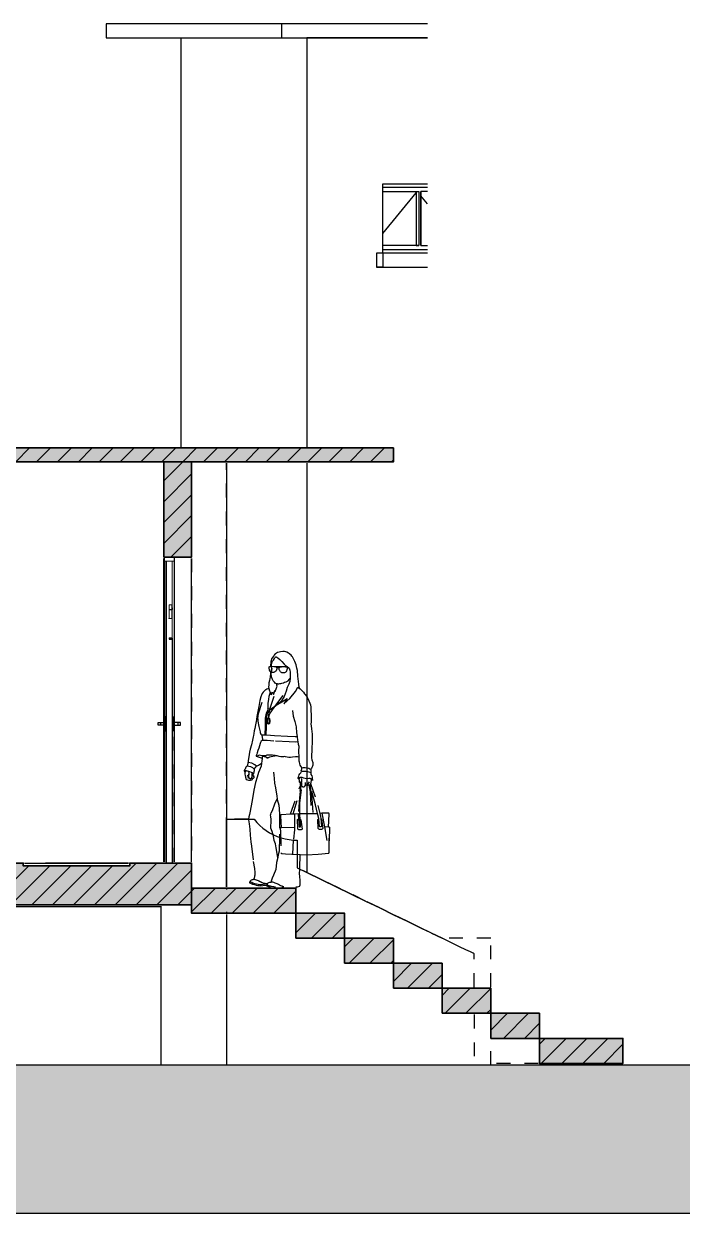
# Model space of a CAD drawing. Header units: metres. Extents: x -22.1 to 20.5, y -0.2 to 10.9.
# Drawn here: x -1.66 to 3.07, y -0.07 to 8.48 of the extents above; entities that cross this region are included whole.
import ezdxf

# ---------------------------------------------------------------- set-up
doc = ezdxf.new("R2010")
doc.units = ezdxf.units.M
doc.linetypes.add('DASH', pattern=[0.2, 0.1, -0.1])
for name, color, linetype in [('04_MENUISERIE-F', 7, 'CONTINUOUS'), ('04_MENUISERIE-R', 7, 'CONTINUOUS'), ('04_MENUISERIE-S', 7, 'CONTINUOUS'), ('23_TN-S', 7, 'CONTINUOUS'), ('23_TN-S-SF', 7, 'CONTINUOUS'), ('LAYER0-F', 7, 'CONTINUOUS'), ('LAYER0-R', 7, 'CONTINUOUS'), ('Z_04_EXT_-F', 7, 'CONTINUOUS'), ('Z_04_EXT_-R', 7, 'CONTINUOUS'), ('Z_04_EXT_-S', 7, 'CONTINUOUS'), ('Z_04_EXT_-S-SF', 7, 'CONTINUOUS'), ('Z_04_EXT_-S-SH', 7, 'CONTINUOUS')]:
    doc.layers.add(name, color=color, linetype=linetype)
pattern_1 = [(45, (0, 0), (-0.0749998, 0.0749998), [])]

msp = doc.modelspace()

# ---------------------------------------------------------------- hatches: boundary and pattern name
at = {"layer": '23_TN-S-SF', "true_color": 0xf5f5f5}
msp.add_hatch(color=7, dxfattribs=at).paths.add_polyline_path([(-2.3164, -0.0723), (19.5221, -0.0723), (19.5221, 0.9927), (-2.3164, 0.9927)], flags=16)
at = {"layer": 'Z_04_EXT_-S-SF', "true_color": 0xf4f4f4}
for points in [[(-2.3164, 5.33), (0.9936, 5.33), (0.9936, 5.43), (-2.3164, 5.43)], [(-0.6564, 4.645), (-0.4564, 4.645), (-0.4564, 5.33), (-0.6564, 5.33)], [(-2.3164, 2.145), (-0.4564, 2.145), (-0.4564, 2.445), (-0.9012, 2.445), (-0.9012, 2.425), (-1.6666, 2.425), (-1.6666, 2.445), (-1.9114, 2.445), (-1.9114, 2.61), (-2.2214, 2.61), (-2.2214, 2.76), (-2.3164, 2.76), (-2.2214, 2.76), (-2.2214, 2.61), (-1.9114, 2.61), (-1.9114, 2.445), (-2.3164, 2.445)], [(-0.4564, 2.265), (-0.4564, 2.085), (0.2936, 2.085), (0.2936, 2.265)], [(0.2936, 1.905), (0.6436, 1.905), (0.6436, 2.085), (0.2936, 2.085)], [(0.6436, 1.725), (0.9936, 1.725), (0.9936, 1.905), (0.6436, 1.905)], [(0.9936, 1.545), (1.3436, 1.545), (1.3436, 1.725), (0.9936, 1.725)], [(1.3436, 1.365), (1.6936, 1.365), (1.6936, 1.545), (1.3436, 1.545)], [(1.6936, 1.185), (2.0436, 1.185), (2.0436, 1.365), (1.6936, 1.365)], [(2.0436, 1.185), (2.0436, 1.005), (2.6436, 1.005), (2.6436, 1.185)]]:
    msp.add_hatch(color=7, dxfattribs=at).paths.add_polyline_path(points, flags=16)
at = {"layer": 'Z_04_EXT_-S-SH', "lineweight": 18, "true_color": 0x6e6e6e}
h = msp.add_hatch(dxfattribs=at)
h.set_pattern_fill('Skalp default', color=8, style=0, pattern_type=2)
h.set_pattern_definition(pattern_1)
h.paths.add_polyline_path([(-2.3164, 5.33), (0.9936, 5.33), (0.9936, 5.43), (-2.3164, 5.43)], flags=16)
h = msp.add_hatch(dxfattribs=at)
h.set_pattern_fill('Skalp default', color=8, style=0, pattern_type=2)
h.set_pattern_definition(pattern_1)
h.paths.add_polyline_path([(-0.6564, 4.645), (-0.4564, 4.645), (-0.4564, 5.33), (-0.6564, 5.33)], flags=16)
h = msp.add_hatch(dxfattribs=at)
h.set_pattern_fill('Skalp default', color=8, style=0, pattern_type=2)
h.set_pattern_definition(pattern_1)
h.paths.add_polyline_path([(-2.3164, 2.145), (-0.4564, 2.145), (-0.4564, 2.445), (-0.9012, 2.445), (-0.9012, 2.425), (-1.6666, 2.425), (-1.6666, 2.445), (-1.9114, 2.445), (-1.9114, 2.61), (-2.2214, 2.61), (-2.2214, 2.76), (-2.3164, 2.76), (-2.2214, 2.76), (-2.2214, 2.61), (-1.9114, 2.61), (-1.9114, 2.445), (-2.3164, 2.445)], flags=16)
h = msp.add_hatch(dxfattribs=at)
h.set_pattern_fill('Skalp default', color=8, style=0, pattern_type=2)
h.set_pattern_definition(pattern_1)
h.paths.add_polyline_path([(-0.4564, 2.265), (-0.4564, 2.085), (0.2936, 2.085), (0.2936, 2.265)], flags=16)
h = msp.add_hatch(dxfattribs=at)
h.set_pattern_fill('Skalp default', color=8, style=0, pattern_type=2)
h.set_pattern_definition(pattern_1)
h.paths.add_polyline_path([(0.2936, 1.905), (0.6436, 1.905), (0.6436, 2.085), (0.2936, 2.085)], flags=16)
h = msp.add_hatch(dxfattribs=at)
h.set_pattern_fill('Skalp default', color=8, style=0, pattern_type=2)
h.set_pattern_definition(pattern_1)
h.paths.add_polyline_path([(0.6436, 1.725), (0.9936, 1.725), (0.9936, 1.905), (0.6436, 1.905)], flags=16)
h = msp.add_hatch(dxfattribs=at)
h.set_pattern_fill('Skalp default', color=8, style=0, pattern_type=2)
h.set_pattern_definition(pattern_1)
h.paths.add_polyline_path([(0.9936, 1.545), (1.3436, 1.545), (1.3436, 1.725), (0.9936, 1.725)], flags=16)
h = msp.add_hatch(dxfattribs=at)
h.set_pattern_fill('Skalp default', color=8, style=0, pattern_type=2)
h.set_pattern_definition(pattern_1)
h.paths.add_polyline_path([(1.3436, 1.365), (1.6936, 1.365), (1.6936, 1.545), (1.3436, 1.545)], flags=16)
h = msp.add_hatch(dxfattribs=at)
h.set_pattern_fill('Skalp default', color=8, style=0, pattern_type=2)
h.set_pattern_definition(pattern_1)
h.paths.add_polyline_path([(1.6936, 1.185), (2.0436, 1.185), (2.0436, 1.365), (1.6936, 1.365)], flags=16)
h = msp.add_hatch(dxfattribs=at)
h.set_pattern_fill('Skalp default', color=8, style=0, pattern_type=2)
h.set_pattern_definition(pattern_1)
h.paths.add_polyline_path([(2.0436, 1.185), (2.0436, 1.005), (2.6436, 1.005), (2.6436, 1.185)], flags=16)

# ---------------------------------------------------------------- linework, layer by layer
at = {"layer": '04_MENUISERIE-F', "color": 7}
for points in [[(1.2391, 7.3022), (0.9186, 7.3022)], [(0.9186, 7.2742), (1.1756, 7.2742)], [(1.1578, 7.2742), (1.1578, 6.8854)], [(1.1756, 7.2742), (1.1756, 6.8854)], [(1.2391, 7.2742), (1.1921, 7.2742)], [(1.1921, 7.2742), (1.1921, 6.8854)], [(1.1921, 6.8854), (1.1921, 7.2742)], [(0.9186, 6.9715), (1.1578, 7.2643)], [(1.2391, 7.1851), (1.1921, 7.2425)], [(1.1756, 6.8854), (0.9186, 6.8854)], [(0.9186, 6.8577), (1.2391, 6.8577)], [(1.1578, 6.8854), (1.1756, 6.8854)], [(1.1921, 6.8854), (1.2391, 6.8854)], [(-0.6514, 4.6149), (-0.6514, 2.4536)], [(-0.5813, 4.6149), (-0.5813, 2.4536)], [(-0.5963, 4.2034), (-0.5963, 4.3014)], [(-0.6164, 4.2021), (-0.6164, 4.2031)], [(-0.6164, 4.0561), (-0.5963, 4.0561)], [(-0.5963, 4.0558), (-0.5963, 4.0619)], [(-0.5963, 4.0619), (-0.5963, 4.0561)], [(-1.5064, 2.447), (-0.91, 2.447)], [(-1.3946, 2.4449), (-1.5064, 2.4449)]]:
    msp.add_lwpolyline(points, dxfattribs=at)
at = {"layer": '04_MENUISERIE-R', "color": 7, "linetype": 'DASH'}
for points in [[(-0.6512, 4.6151), (-0.6512, 3.4571)], [(-0.5813, 4.6151), (-0.5813, 3.4571)], [(-0.6161, 4.3017), (-0.6161, 4.3017)], [(-0.5963, 4.2034), (-0.5963, 4.3017)], [(-0.5963, 4.2809), (-0.5963, 4.2674)], [(-0.6161, 4.2674), (-0.5963, 4.2674)], [(-0.6161, 4.0622), (-0.6161, 4.0655)], [(-0.6161, 4.0556), (-0.6161, 4.0558)], [(-0.5963, 4.0622), (-0.5963, 4.0558)], [(-0.5963, 4.0558), (-0.5963, 4.0581)], [(-0.6961, 3.4371), (-0.6961, 3.4571)], [(-0.6961, 3.4571), (-0.6463, 3.4571)], [(-0.6463, 3.4371), (-0.6961, 3.4371)], [(-0.6763, 3.4371), (-0.6763, 3.4571)], [(-0.6512, 2.4538), (-0.6512, 3.4371)], [(-0.6512, 3.4371), (-0.6463, 3.4371)], [(-0.6362, 3.497), (-0.6463, 3.497)], [(-0.6463, 3.497), (-0.6463, 3.3969)], [(-0.6463, 3.3969), (-0.6463, 3.4371)], [(-0.5963, 3.497), (-0.5861, 3.497)], [(-0.5861, 3.497), (-0.5861, 3.3969)], [(-0.5364, 3.4571), (-0.5861, 3.4571)], [(-0.5861, 3.3969), (-0.5861, 3.4371)], [(-0.5861, 3.4371), (-0.5364, 3.4371)], [(-0.5813, 3.4371), (-0.5861, 3.4371)], [(-0.5813, 2.4538), (-0.5813, 3.4371)], [(-0.5562, 3.4571), (-0.5562, 3.4371)], [(-0.5364, 3.4371), (-0.5364, 3.4571)], [(-0.6463, 3.3969), (-0.6362, 3.3969)], [(-0.5861, 3.3969), (-0.5963, 3.3969)], [(-0.9097, 2.4449), (-1.3944, 2.4449)], [(-1.257, 2.4449), (-1.1731, 2.4449)]]:
    msp.add_lwpolyline(points, dxfattribs=at)
at = {"layer": '04_MENUISERIE-S', "lineweight": 0}
for points in [[(-0.6514, 4.645), (-0.6514, 4.615), (-0.5814, 4.615), (-0.5814, 4.645)], [(-0.6364, 4.615), (-0.6364, 2.447), (-0.5964, 2.447), (-0.5964, 4.0558), (-0.6164, 4.0558), (-0.6164, 4.0622), (-0.5964, 4.0622), (-0.5964, 4.2034), (-0.6164, 4.2034), (-0.6164, 4.3016), (-0.5964, 4.3016), (-0.5964, 4.615)], [(-0.6364, 2.445), (-0.5964, 2.445), (-0.5964, 2.447), (-0.6364, 2.447)]]:
    msp.add_lwpolyline(points, close=True, dxfattribs=at)
at = {"layer": '23_TN-S'}
msp.add_lwpolyline([(-2.3164, -0.0723), (19.5221, -0.0723), (19.5221, 0.9927), (-2.3164, 0.9927)], close=True, dxfattribs=at)
at = {"layer": 'LAYER0-F', "color": 7}
for points in [[(-0.6514, 4.6149), (-0.6514, 4.6448)], [(-0.5813, 4.6448), (-0.5813, 4.6149)], [(-0.6364, 2.447), (-0.6364, 4.6149)], [(-0.5963, 4.0622), (-0.6164, 4.0622)], [(-0.6164, 4.0622), (-0.6164, 4.0619)], [(-0.5963, 4.0558), (-0.5963, 2.447)], [(-0.6763, 2.13), (-2.3164, 2.13)]]:
    msp.add_lwpolyline(points, dxfattribs=at)
at = {"layer": 'LAYER0-R', "color": 7, "linetype": 'DASH'}
for points in [[(-0.6512, 4.6151), (-0.6512, 4.6451)], [(-0.5813, 4.6451), (-0.5813, 4.6151)], [(-0.6362, 2.447), (-0.6362, 4.6151)], [(-0.5963, 4.0622), (-0.6161, 4.0622)], [(-0.5963, 4.0622), (-0.5963, 4.0622)], [(-0.5963, 4.0558), (-0.5963, 2.447)], [(0.3242, 3.6974), (0.3201, 3.703), (0.3163, 3.7094), (0.314, 3.7317), (0.3067, 3.7901), (0.3039, 3.8295), (0.3003, 3.8478), (0.2942, 3.8701), (0.2856, 3.8953), (0.2762, 3.9148), (0.2688, 3.9283), (0.2645, 3.9339), (0.2597, 3.939), (0.2508, 3.9471), (0.2467, 3.9501), (0.2399, 3.9545), (0.2284, 3.9611), (0.2198, 3.9641), (0.2112, 3.9664), (0.2033, 3.9674), (0.1985, 3.9672), (0.183, 3.9644), (0.1738, 3.9621), (0.1619, 3.9583), (0.1535, 3.9547), (0.1464, 3.9496), (0.1428, 3.9466), (0.1367, 3.9395), (0.1345, 3.9357), (0.1261, 3.9245), (0.119, 3.9136), (0.1149, 3.9019), (0.1134, 3.8958), (0.1121, 3.8839), (0.1118, 3.8671), (0.1116, 3.8597)], [(0.2523, 3.7751), (0.2449, 3.7665), (0.2328, 3.7543), (0.2297, 3.7518), (0.2211, 3.7467), (0.2119, 3.7426), (0.203, 3.7398), (0.1908, 3.7365), (0.1817, 3.7342), (0.1751, 3.7332), (0.1675, 3.7327), (0.1642, 3.7327), (0.1611, 3.733), (0.1568, 3.7337), (0.1535, 3.7348), (0.1494, 3.737), (0.1454, 3.7398), (0.1385, 3.7462), (0.1332, 3.7525), (0.1306, 3.7563), (0.1258, 3.7642), (0.1248, 3.766), (0.1228, 3.7713), (0.121, 3.7767), (0.1182, 3.7886), (0.1164, 3.7957), (0.1157, 3.8026), (0.1151, 3.8079), (0.1151, 3.8178), (0.1195, 3.844), (0.1179, 3.86), (0.1187, 3.8712), (0.12, 3.8793), (0.121, 3.8846), (0.123, 3.8907), (0.1263, 3.8971), (0.1314, 3.9049), (0.14, 3.9159), (0.1426, 3.9202), (0.1461, 3.9247), (0.1492, 3.9273), (0.1525, 3.9273), (0.156, 3.9263), (0.1644, 3.9204), (0.1781, 3.9098), (0.1924, 3.8935), (0.2079, 3.8752), (0.2195, 3.8653), (0.23, 3.8579), (0.2399, 3.8503), (0.2414, 3.8491), (0.2442, 3.8463), (0.2482, 3.8397), (0.2505, 3.832), (0.2515, 3.8183), (0.2523, 3.8), (0.2523, 3.7751), (0.249, 3.75), (0.2419, 3.7327), (0.2312, 3.7076), (0.2226, 3.6807), (0.2089, 3.6436), (0.1891, 3.6123), (0.1634, 3.5869), (0.1439, 3.5714), (0.1421, 3.5704), (0.1182, 3.5549), (0.1032, 3.5435), (0.0979, 3.5394), (0.0918, 3.53), (0.0877, 3.5211), (0.0842, 3.5089), (0.0824, 3.4975), (0.0816, 3.4848), (0.0811, 3.4739), (0.0801, 3.4394), (0.0798, 3.4277), (0.0776, 3.3677)], [(0.1337, 3.8595), (0.1411, 3.8585), (0.1454, 3.8577), (0.1484, 3.8569), (0.152, 3.8551), (0.1543, 3.8536), (0.1555, 3.8524), (0.1566, 3.8511), (0.1571, 3.8485), (0.1571, 3.8468), (0.1563, 3.8424), (0.1558, 3.8397), (0.1545, 3.8366), (0.153, 3.8325), (0.151, 3.8295), (0.1482, 3.8259), (0.1446, 3.8226), (0.1416, 3.8204), (0.138, 3.8178), (0.135, 3.8165), (0.1322, 3.8158), (0.1243, 3.8158), (0.1215, 3.816), (0.1169, 3.817), (0.1151, 3.8178), (0.1129, 3.8191), (0.1108, 3.8209), (0.1098, 3.8216), (0.1065, 3.8254), (0.1047, 3.829), (0.103, 3.8331), (0.1024, 3.8361), (0.1017, 3.8412), (0.1014, 3.844), (0.1017, 3.8536), (0.1022, 3.8564), (0.103, 3.8574), (0.1047, 3.8585), (0.1068, 3.8592), (0.1096, 3.8595), (0.1116, 3.8597), (0.1139, 3.86), (0.1202, 3.86), (0.1337, 3.8595), (0.1967, 3.8579), (0.2109, 3.8577), (0.2175, 3.8574), (0.2218, 3.8567), (0.2249, 3.8562), (0.2267, 3.8554), (0.2284, 3.8539), (0.2294, 3.8518), (0.2297, 3.8501), (0.2297, 3.8478), (0.2294, 3.8399), (0.2289, 3.8371), (0.2279, 3.8318), (0.2269, 3.8287), (0.2251, 3.8247), (0.2228, 3.8211), (0.219, 3.8173), (0.2157, 3.8148), (0.2124, 3.8132), (0.2096, 3.8122), (0.2038, 3.8122), (0.1992, 3.8125), (0.1957, 3.8127), (0.1929, 3.8135), (0.1898, 3.815), (0.186, 3.8178), (0.1832, 3.8204), (0.1794, 3.8242), (0.1769, 3.828), (0.1751, 3.8313), (0.1736, 3.8358), (0.1726, 3.8389), (0.172, 3.8417), (0.1715, 3.8463), (0.1718, 3.8478), (0.172, 3.8491), (0.1726, 3.8506), (0.1736, 3.8521), (0.1751, 3.8534), (0.1776, 3.8546), (0.1814, 3.8562), (0.1845, 3.8569), (0.1891, 3.8574), (0.1967, 3.8579)], [(0.1718, 3.8478), (0.169, 3.8488), (0.1662, 3.8493), (0.1634, 3.8493), (0.1601, 3.8491), (0.1571, 3.8485)], [(0.2414, 3.8491), (0.2297, 3.8478)], [(0.1108, 3.8209), (0.1106, 3.8099), (0.1085, 3.783), (0.1058, 3.7726), (0.1027, 3.7579), (0.0999, 3.7411), (0.0979, 3.7236), (0.0974, 3.7129), (0.0976, 3.6994), (0.1024, 3.6834), (0.1093, 3.674), (0.1151, 3.6659), (0.1159, 3.656)], [(0.1098, 3.8216), (0.1108, 3.8209)], [(0.1195, 3.844), (0.1151, 3.8178)], [(0.0976, 3.6994), (0.0913, 3.6979), (0.0844, 3.6956), (0.077, 3.6918), (0.0715, 3.6875), (0.0603, 3.6776), (0.057, 3.6738), (0.0516, 3.6652), (0.0494, 3.6606), (0.0417, 3.6398), (0.0341, 3.6151), (0.026, 3.5719), (0.012, 3.5001), (0.0095, 3.4785), (0.0069, 3.4627), (0.0019, 3.4394), (-0.0025, 3.4134), (-0.006, 3.3967), (-0.0083, 3.3779), (-0.0119, 3.3629), (-0.0136, 3.3522), (-0.0167, 3.3416), (-0.0197, 3.3291), (-0.0212, 3.3177), (-0.0238, 3.308), (-0.0268, 3.2948), (-0.035, 3.2649), (-0.0393, 3.2422), (-0.0431, 3.2257), (-0.0456, 3.21), (-0.0472, 3.1965), (-0.0502, 3.1798), (-0.0502, 3.1691), (-0.0515, 3.1653), (-0.0527, 3.1597), (-0.0538, 3.1531), (-0.0555, 3.149), (-0.0566, 3.145), (-0.0657, 3.1348), (-0.0723, 3.1196), (-0.0754, 3.1155), (-0.0781, 3.1092), (-0.0769, 3.1053), (-0.0726, 3.098)], [(0.0961, 3.4879), (0.104, 3.5128), (0.1093, 3.5234), (0.1151, 3.5331), (0.1421, 3.5704), (0.2226, 3.6807)], [(0.1058, 3.5511), (0.155, 3.7053)], [(0.1319, 3.6578), (0.1436, 3.689)], [(0.1436, 3.6779), (0.155, 3.7053), (0.1573, 3.7109), (0.1583, 3.718), (0.1573, 3.7246), (0.1555, 3.7315), (0.1535, 3.7348)], [(0.1436, 3.689), (0.1436, 3.6779)], [(0.2071, 3.59), (0.2508, 3.6296), (0.2914, 3.6781), (0.3082, 3.7094)], [(0.3082, 3.7094), (0.3242, 3.6974), (0.3262, 3.6959), (0.331, 3.6913), (0.341, 3.6817), (0.3476, 3.6735), (0.3557, 3.6629), (0.3605, 3.6575), (0.3689, 3.6464), (0.374, 3.6382), (0.3808, 3.6248), (0.3872, 3.6116), (0.3935, 3.5961), (0.3976, 3.5826), (0.4006, 3.5664), (0.4014, 3.5521), (0.4006, 3.5349), (0.4019, 3.5176), (0.4039, 3.4797), (0.4019, 3.4592), (0.4012, 3.4462), (0.4037, 3.4287), (0.4055, 3.414), (0.4083, 3.3896), (0.409, 3.3741), (0.41, 3.3464), (0.409, 3.3042), (0.4083, 3.2801), (0.4072, 3.2659), (0.4067, 3.244), (0.406, 3.2285), (0.4042, 3.2158), (0.4065, 3.2019), (0.4085, 3.1871), (0.4146, 3.1673), (0.4156, 3.1627), (0.4161, 3.1577), (0.4149, 3.1488), (0.4131, 3.1422), (0.4088, 3.132), (0.4052, 3.1262), (0.4027, 3.1229), (0.3994, 3.1201)], [(0.0486, 3.5989), (0.0232, 3.5181), (0.0204, 3.5069), (0.0191, 3.4975), (0.0184, 3.4891), (0.0189, 3.4795), (0.0207, 3.4658), (0.0278, 3.4267), (0.0362, 3.3896), (0.0369, 3.3847), (0.0415, 3.3733), (0.0496, 3.3672), (0.0699, 3.3677), (0.0776, 3.3677), (0.1096, 3.3654), (0.1393, 3.3637), (0.2322, 3.3588), (0.2881, 3.3545), (0.3016, 3.356)], [(0.1093, 3.674), (0.1032, 3.6575), (0.0984, 3.6418), (0.0953, 3.623), (0.092, 3.5925), (0.0908, 3.5623), (0.0905, 3.5514), (0.0882, 3.5412), (0.0796, 3.5222), (0.0765, 3.5105), (0.0745, 3.4993), (0.0732, 3.4863), (0.073, 3.4754), (0.0727, 3.4394), (0.072, 3.4033), (0.0712, 3.3913), (0.0699, 3.3677)], [(0.1151, 3.6659), (0.1093, 3.674)], [(0.1159, 3.656), (0.1261, 3.6768)], [(0.1261, 3.6768), (0.1319, 3.6578)], [(0.1634, 3.5869), (0.1911, 3.6037), (0.23, 3.6286)], [(0.23, 3.6286), (0.2071, 3.59)], [(0.1182, 3.5549), (0.1058, 3.5511), (0.0979, 3.5526), (0.0908, 3.5623)], [(0.1032, 3.5435), (0.1014, 3.5374), (0.0986, 3.5229), (0.0971, 3.5112), (0.0961, 3.4879)], [(0.0971, 3.5112), (0.0961, 3.4879)], [(0.2691, 3.5412), (0.2747, 3.5026), (0.2853, 3.4642), (0.2952, 3.4251), (0.2985, 3.3822), (0.3016, 3.356), (0.3023, 3.3494), (0.3054, 3.3314), (0.3074, 3.3162), (0.3095, 3.3009), (0.3133, 3.2854), (0.3125, 3.2494), (0.3133, 3.2077), (0.3133, 3.2057), (0.3143, 3.181), (0.3161, 3.1737), (0.3181, 3.1577), (0.3217, 3.1493), (0.327, 3.1422), (0.3326, 3.1328), (0.3371, 3.1295)], [(0.0184, 3.4891), (0.0191, 3.4975)], [(0.0961, 3.4879), (0.0928, 3.4871), (0.0897, 3.4851), (0.087, 3.4815), (0.0849, 3.4772), (0.0837, 3.4721), (0.0834, 3.4665), (0.0837, 3.4609), (0.0849, 3.4559), (0.087, 3.4515), (0.0897, 3.448), (0.0928, 3.446), (0.0961, 3.4452), (0.0994, 3.446), (0.1024, 3.448), (0.105, 3.4515), (0.107, 3.4559), (0.1083, 3.4609), (0.1088, 3.4665), (0.1083, 3.4721), (0.107, 3.4772), (0.105, 3.4815), (0.1024, 3.4851), (0.0994, 3.4871), (0.0961, 3.4879)], [(0.088, 3.4714), (0.0877, 3.4665), (0.088, 3.4617), (0.0892, 3.4574), (0.0908, 3.4538), (0.0928, 3.4513), (0.0946, 3.45), (0.0961, 3.4498), (0.0976, 3.45), (0.0994, 3.4513), (0.1014, 3.4538), (0.103, 3.4574), (0.104, 3.4617), (0.1045, 3.4665), (0.104, 3.4714), (0.103, 3.4757), (0.1014, 3.4792), (0.0994, 3.4818), (0.0976, 3.483), (0.0961, 3.4833), (0.0946, 3.483), (0.0928, 3.4818), (0.0908, 3.4792), (0.0892, 3.4757), (0.088, 3.4714)], [(0.0877, 3.4665), (0.088, 3.4714)], [(0.0928, 3.4871), (0.0961, 3.4879)], [(0.0496, 3.3672), (0.0514, 3.3454), (0.0524, 3.3418), (0.0532, 3.335), (0.0519, 3.3271)], [(0.3074, 3.3162), (0.2891, 3.3139), (0.2457, 3.3172), (0.1342, 3.323), (0.0864, 3.3266), (0.0519, 3.3271), (0.0433, 3.321), (0.0395, 3.3131), (0.0356, 3.3045), (0.0306, 3.2887), (0.026, 3.2722), (0.0207, 3.2542), (0.0161, 3.2377), (0.0125, 3.229), (0.0087, 3.2176), (0.0082, 3.2146)], [(-0.0515, 3.1653), (-0.0502, 3.1691)], [(0.0102, 3.1424), (-0.0025, 3.1526), (-0.023, 3.1625), (-0.0502, 3.1691)], [(0.0519, 3.2123), (0.0509, 3.1988), (0.0491, 3.1777), (0.0463, 3.163), (0.0425, 3.1429), (0.024, 3.0954), (0.0138, 3.0639), (0.0031, 3.0243), (-0.0093, 2.97), (-0.0218, 2.8958), (-0.0309, 2.8458), (-0.0362, 2.8191), (-0.0408, 2.7955), (-0.0456, 2.7787), (-0.0474, 2.7609), (-0.0474, 2.7602), (-0.0472, 2.7553), (-0.0418, 2.7279), (-0.0375, 2.6895), (-0.035, 2.6471), (-0.0296, 2.5991), (-0.0266, 2.5679), (-0.0131, 2.4564), (-0.0047, 2.4063), (-0.0014, 2.3786), (-0.0007, 2.3675), (-0.0017, 2.3591), (-0.004, 2.3512), (-0.0073, 2.335), (-0.0098, 2.3299), (-0.0154, 2.3258)], [(0.3133, 3.2077), (0.3039, 3.2097), (0.2904, 3.2082), (0.2693, 3.2062), (0.2551, 3.2052), (0.2429, 3.2052), (0.2307, 3.2072), (0.2195, 3.21), (0.2117, 3.211), (0.2033, 3.2102), (0.1847, 3.2102), (0.1738, 3.2113), (0.1576, 3.2153), (0.1548, 3.2158), (0.1439, 3.2181), (0.1258, 3.2209), (0.1139, 3.2219), (0.0946, 3.2207), (0.0849, 3.2207), (0.0793, 3.2191), (0.0768, 3.2163), (0.074, 3.2158), (0.0687, 3.2158), (0.0522, 3.2171), (0.0382, 3.2196), (0.029, 3.2207), (0.0257, 3.2194), (0.0209, 3.2166), (0.0082, 3.2146)], [(0.0082, 3.2146), (0.0509, 3.1988)], [(0.1548, 3.2158), (0.1037, 3.2072), (0.0946, 3.2019), (0.0839, 3.2019), (0.0763, 3.2064), (0.0519, 3.2123)], [(0.0839, 3.2019), (0.0946, 3.2019)], [(-0.0781, 3.1092), (-0.0746, 3.1109), (-0.0685, 3.1119), (-0.0634, 3.1117), (-0.056, 3.1092), (-0.0474, 3.1053), (-0.0395, 3.1031), (-0.0289, 3.0992), (-0.022, 3.0957), (-0.0172, 3.0929), (-0.0139, 3.0904), (-0.0121, 3.0865)], [(-0.0634, 3.1117), (-0.0672, 3.1061), (-0.07, 3.102), (-0.0726, 3.098), (-0.0738, 3.0924), (-0.0733, 3.085), (-0.0708, 3.0744), (-0.0687, 3.0622), (-0.0677, 3.055), (-0.0667, 3.0505), (-0.0642, 3.0474), (-0.0619, 3.0451), (-0.0555, 3.0429), (-0.0479, 3.0423), (-0.0428, 3.0411), (-0.0383, 3.0403), (-0.0339, 3.0411), (-0.0296, 3.0429), (-0.0225, 3.0449), (-0.0192, 3.0467), (-0.0179, 3.0484), (-0.0177, 3.0502), (-0.0185, 3.0523), (-0.0225, 3.0545), (-0.0276, 3.0556)], [(-0.0566, 3.145), (-0.0334, 3.1396), (-0.019, 3.1323), (-0.0075, 3.1201), (-0.007, 3.1165), (-0.0065, 3.1094), (-0.0085, 3.1003), (-0.0121, 3.0865), (-0.0144, 3.0832), (-0.0172, 3.0807), (-0.0228, 3.0787)], [(-0.0469, 3.0855), (-0.0497, 3.07)], [(-0.022, 3.0957), (-0.0233, 3.0863), (-0.0228, 3.0787), (-0.023, 3.0716), (-0.0233, 3.0675), (-0.0243, 3.0639), (-0.0256, 3.0601), (-0.0276, 3.0556), (-0.0296, 3.0528), (-0.0319, 3.0515), (-0.0357, 3.0512), (-0.039, 3.0523), (-0.0411, 3.0535), (-0.0428, 3.0558), (-0.0479, 3.0589)], [(-0.0428, 3.0558), (-0.0431, 3.0578), (-0.0439, 3.0647), (-0.0439, 3.0731), (-0.0421, 3.082), (-0.0421, 3.0911), (-0.0461, 3.1013)], [(-0.0172, 3.0929), (-0.022, 3.0957)], [(-0.0075, 3.1201), (-0.0022, 3.1272), (0.0036, 3.1325), (0.0102, 3.1424), (0.0255, 3.1493), (0.0463, 3.163)], [(0.1319, 3.1), (0.135, 3.0777), (0.1362, 3.053), (0.1403, 3.021), (0.1466, 2.9852), (0.1553, 2.9258), (0.1578, 2.907), (0.1583, 2.9029), (0.1698, 2.8625), (0.1723, 2.8343), (0.1748, 2.7952), (0.1748, 2.6535), (0.1743, 2.6316), (0.1723, 2.53), (0.1659, 2.5046), (0.1624, 2.4863), (0.1548, 2.449), (0.1502, 2.3995), (0.1322, 2.3591), (0.122, 2.337), (0.1157, 2.3146), (0.1124, 2.3065)], [(0.3178, 3.0484), (0.3115, 3.0507), (0.309, 3.053), (0.3084, 3.0558), (0.31, 3.0614), (0.314, 3.0703), (0.3173, 3.0787), (0.3219, 3.0863), (0.3293, 3.0942), (0.3328, 3.1036), (0.3323, 3.1097), (0.3333, 3.115), (0.3361, 3.1196), (0.3371, 3.1295)], [(0.3994, 3.0931), (0.3892, 3.0982), (0.378, 3.101), (0.3648, 3.1031), (0.3514, 3.1031), (0.3328, 3.1036)], [(0.3371, 3.1295), (0.3458, 3.1318), (0.3598, 3.1323), (0.3737, 3.131), (0.3859, 3.1274), (0.3943, 3.1234), (0.3994, 3.1201)], [(0.3994, 3.1201), (0.3996, 3.1119), (0.4012, 3.1053), (0.4012, 3.0992), (0.3994, 3.0931), (0.4014, 3.0817), (0.4067, 3.0716), (0.4098, 3.0622), (0.4111, 3.051), (0.4126, 3.0469), (0.4141, 3.0426)], [(-0.0497, 3.07), (-0.056, 3.0738)], [(-0.056, 3.0738), (-0.0497, 3.07)], [(-0.0479, 3.0589), (-0.0548, 3.0558)], [(-0.0479, 3.0589), (-0.0428, 3.0558)], [(-0.023, 3.0716), (-0.0187, 3.0741), (-0.0169, 3.0746), (-0.0139, 3.0746), (-0.0124, 3.0741), (-0.0108, 3.0728), (-0.0106, 3.0716), (-0.0108, 3.0703)], [(-0.0085, 3.0622), (-0.0083, 3.0596), (-0.0093, 3.0576), (-0.0131, 3.0538), (-0.0185, 3.0523)], [(-0.0108, 3.0703), (-0.0093, 3.0683), (-0.0093, 3.0657), (-0.0103, 3.0634)], [(-0.0103, 3.0634), (-0.0085, 3.0622)], [(0.2556, 2.7983), (0.3176, 2.9796), (0.3285, 3.0076), (0.3346, 3.023), (0.3349, 3.0291), (0.3354, 3.0347), (0.3356, 3.0459), (0.3328, 3.0528)], [(0.2736, 2.7993), (0.3237, 2.9618), (0.3369, 3.0159)], [(0.4126, 3.0469), (0.4037, 3.0515), (0.3956, 3.054), (0.3859, 3.054), (0.3768, 3.0507), (0.3707, 3.0507), (0.36, 3.0525), (0.3496, 3.0556), (0.3384, 3.0594), (0.3305, 3.0609), (0.3247, 3.0601), (0.3168, 3.0584), (0.3084, 3.0558)], [(0.3252, 3.0218), (0.3219, 3.0243), (0.3199, 3.0269), (0.3196, 3.0294), (0.3189, 3.0385), (0.3178, 3.0484), (0.3168, 3.0584)], [(0.3168, 3.0584), (0.3178, 3.0484)], [(0.327, 2.7066), (0.3232, 2.7571), (0.3229, 2.7617), (0.3214, 2.7937), (0.3214, 2.875), (0.3351, 2.9997), (0.3369, 3.0159), (0.3346, 3.023)], [(0.3285, 3.0076), (0.3275, 3.0086), (0.326, 3.0129), (0.3252, 3.0218), (0.326, 3.0261), (0.3277, 3.0291)], [(0.3277, 3.0291), (0.331, 3.0299), (0.3349, 3.0291)], [(0.3592, 3.0253), (0.3603, 3.0149), (0.3592, 3.006), (0.3577, 3.0007), (0.3562, 2.9982), (0.3547, 2.9949), (0.3529, 2.9928), (0.3509, 2.9921), (0.3458, 2.9918), (0.3435, 2.9923), (0.3415, 2.9936), (0.3387, 2.9956), (0.3351, 2.9997)], [(0.3562, 2.9982), (0.3577, 3.0007)], [(0.3577, 3.0007), (0.3598, 3.0017), (0.362, 3.0035), (0.3641, 3.0058), (0.3669, 3.007), (0.374, 3.0081), (0.3765, 3.0098), (0.3808, 3.0147), (0.3859, 3.022), (0.3905, 3.0296)], [(0.4037, 3.0515), (0.4027, 3.0398), (0.4006, 3.0279), (0.4001, 3.021), (0.3989, 3.0164), (0.3966, 3.0119), (0.3943, 3.0088), (0.391, 3.0065), (0.3872, 3.005), (0.3841, 3.0045), (0.3803, 3.004), (0.378, 3.0045), (0.3765, 3.0053), (0.3752, 3.0065), (0.374, 3.0081)], [(0.3872, 3.005), (0.3968, 2.9583), (0.4034, 2.8023)], [(0.4634, 2.7073), (0.4583, 2.7635), (0.4578, 2.7652), (0.4489, 2.8028), (0.4347, 2.8643), (0.3943, 3.0088)], [(0.3943, 3.0088), (0.4072, 2.9098), (0.4146, 2.8026)], [(0.4072, 2.9098), (0.3943, 3.0088)], [(0.3956, 3.054), (0.4037, 3.0515)], [(0.3989, 3.0164), (0.452, 2.86), (0.4654, 2.8028), (0.471, 2.78), (0.472, 2.765), (0.4763, 2.7078)], [(0.4141, 3.0426), (0.4088, 3.0408), (0.4027, 3.0398)], [(0.3237, 2.9618), (0.3199, 2.9151), (0.3102, 2.801), (0.3095, 2.7909), (0.3115, 2.7685), (0.312, 2.764), (0.3166, 2.7071)], [(0.1624, 2.4863), (0.1525, 2.5537), (0.1461, 2.5839), (0.1375, 2.6078), (0.1329, 2.6385), (0.1294, 2.6502), (0.1273, 2.6563), (0.1228, 2.6733), (0.1187, 2.6837), (0.1131, 2.6951), (0.1121, 2.704), (0.1136, 2.7193), (0.1157, 2.7304), (0.1164, 2.7444), (0.1151, 2.7581), (0.1121, 2.779), (0.1111, 2.7904), (0.1124, 2.7977), (0.1162, 2.8066), (0.1245, 2.8242), (0.1426, 2.8709), (0.1578, 2.907)], [(0.1583, 2.9029), (0.1578, 2.907)], [(0.186, 2.7942), (0.1898, 2.795), (0.2556, 2.7983), (0.2736, 2.7993), (0.2851, 2.7998), (0.3102, 2.801)], [(0.1898, 2.6979), (0.186, 2.785), (0.186, 2.7942)], [(0.2719, 2.5095), (0.2775, 2.6174), (0.2853, 2.6834), (0.2851, 2.7), (0.2851, 2.7998)], [(0.3046, 2.7584), (0.312, 2.764)], [(0.3062, 2.6906), (0.3046, 2.7584)], [(0.3214, 2.8016), (0.4034, 2.8023), (0.4146, 2.8026), (0.4489, 2.8028)], [(0.3229, 2.7617), (0.3285, 2.7563), (0.3377, 2.6901)], [(0.4507, 2.7584), (0.4578, 2.7652)], [(0.4532, 2.6931), (0.4507, 2.7584)], [(0.5289, 2.8033), (0.4804, 2.8031), (0.4654, 2.8028)], [(0.472, 2.765), (0.4763, 2.7617), (0.487, 2.6939)], [(0.4804, 2.8031), (0.4984, 2.705), (0.5315, 2.5234)], [(0.5287, 2.7045), (0.5322, 2.7977), (0.5289, 2.8033)], [(0.2851, 2.7), (0.1898, 2.6979), (0.1827, 2.6979), (0.1809, 2.6967)], [(0.1809, 2.6967), (0.1817, 2.6697), (0.186, 2.5191)], [(0.3377, 2.6901), (0.3349, 2.6875), (0.3308, 2.6852), (0.3267, 2.684), (0.3214, 2.6837), (0.3171, 2.6842), (0.314, 2.6852), (0.3105, 2.6873), (0.3062, 2.6906)], [(0.3166, 2.7071), (0.3178, 2.7061), (0.3199, 2.7053), (0.3232, 2.7053), (0.3255, 2.7058), (0.327, 2.7066)], [(0.487, 2.6939), (0.4822, 2.6898), (0.4779, 2.6878), (0.4723, 2.6867), (0.4672, 2.6867), (0.4629, 2.6875), (0.4573, 2.6901), (0.4532, 2.6931)], [(0.4763, 2.7078), (0.4735, 2.7068), (0.4664, 2.7068), (0.4634, 2.7073)], [(0.535, 2.7043), (0.5287, 2.7045), (0.4984, 2.705)], [(0.5297, 2.5173), (0.5315, 2.5234), (0.535, 2.7043)], [(0.535, 2.7043), (0.5315, 2.5234)], [(0.186, 2.5191), (0.1926, 2.5143), (0.2185, 2.512), (0.2635, 2.5095), (0.2719, 2.5095), (0.3234, 2.5074), (0.3697, 2.5056), (0.4527, 2.5095), (0.5297, 2.5173)], [(0.3204, 2.2781), (0.3222, 2.2811), (0.3234, 2.289), (0.3239, 2.3068), (0.3232, 2.3177), (0.3214, 2.352), (0.3201, 2.367), (0.3214, 2.4018), (0.3219, 2.4195), (0.3219, 2.4442), (0.3234, 2.4698), (0.3234, 2.5074)], [(-0.0388, 2.3098), (-0.04, 2.3085), (-0.0406, 2.3068), (-0.04, 2.305), (-0.039, 2.3037), (-0.0284, 2.2991), (-0.0179, 2.2948), (-0.0047, 2.2905), (0.0072, 2.287), (0.0202, 2.2842), (0.0306, 2.2829), (0.0402, 2.2824), (0.056, 2.2831), (0.0819, 2.2872)], [(0.0877, 2.2956), (0.0697, 2.2925), (0.0583, 2.2908), (0.0471, 2.29), (0.0356, 2.29), (0.0229, 2.2908), (0.011, 2.293), (-0.0027, 2.2971), (-0.0154, 2.3017), (-0.023, 2.3052), (-0.0309, 2.3083), (-0.0347, 2.3093), (-0.0375, 2.3098), (-0.0388, 2.3098)], [(0.0877, 2.2956), (0.0793, 2.2969), (0.0715, 2.2979), (0.0638, 2.2994), (0.0577, 2.3012), (0.0489, 2.3055), (0.0245, 2.3167), (0.0092, 2.3233), (0.0034, 2.3253), (-0.0004, 2.3258), (-0.005, 2.3263), (-0.0098, 2.3263), (-0.0154, 2.3258), (-0.0218, 2.3248), (-0.0271, 2.323), (-0.0309, 2.32), (-0.0357, 2.3144), (-0.0375, 2.3098)], [(0.0245, 2.3167), (0.0489, 2.3055)], [(0.0697, 2.2925), (0.0877, 2.2956)], [(0.0819, 2.2872), (0.0814, 2.2837), (0.0824, 2.2819), (0.0956, 2.2778), (0.1106, 2.2737)], [(0.2074, 2.2737), (0.2033, 2.275), (0.1939, 2.2783), (0.186, 2.2819), (0.1764, 2.2864), (0.1675, 2.2915), (0.1578, 2.2964), (0.1454, 2.3014), (0.1357, 2.305), (0.1278, 2.307), (0.1235, 2.3075), (0.1185, 2.3073), (0.1124, 2.3065), (0.1024, 2.3047), (0.0964, 2.3024), (0.0918, 2.2997), (0.0877, 2.2956), (0.0857, 2.292), (0.0857, 2.289)], [(0.0857, 2.292), (0.0877, 2.2956)], [(0.0857, 2.289), (0.0925, 2.2864), (0.1164, 2.2801), (0.1337, 2.276), (0.1444, 2.274), (0.1474, 2.2737)], [(0.2033, 2.275), (0.1929, 2.2737)], [(0.2935, 2.2737), (0.3049, 2.2753), (0.3204, 2.2781)]]:
    msp.add_lwpolyline(points, dxfattribs=at)
at = {"layer": 'Z_04_EXT_-F', "color": 7}
for points in [[(1.2391, 8.48), (-1.0698, 8.48)], [(-1.0698, 8.48), (-1.0698, 8.3799)], [(0.1908, 8.48), (0.1908, 8.3799)], [(-1.0698, 8.3799), (1.2391, 8.3799)], [(-0.5338, 8.3799), (-0.5338, 5.4386)], [(0.3719, 8.3799), (0.3719, 5.4386)], [(1.2391, 8.3799), (0.3719, 8.3799)], [(0.9186, 6.83), (0.9186, 7.3299)], [(0.9186, 7.3299), (1.2391, 7.3299)], [(1.2391, 6.83), (0.8736, 6.83)], [(0.8736, 6.83), (0.8736, 6.7299)], [(0.918, 6.83), (0.918, 6.7299)], [(0.8736, 6.7299), (1.2391, 6.7299)], [(0.918, 6.7299), (0.8736, 6.7299)], [(-0.2064, 5.3212), (-0.2064, 2.2737)], [(0.3719, 5.3212), (0.3719, 2.3769)], [(-0.6565, 2.4536), (-0.6565, 4.6362)], [(-0.4564, 2.4536), (-0.4564, 4.6362)], [(-0.2064, 2.7602), (-0.0065, 2.7602)], [(-0.2064, 2.2737), (-0.2064, 2.7602)], [(-0.0065, 2.7602), (0.0128, 2.7375), (0.0336, 2.7162), (0.056, 2.6967), (0.0798, 2.6789), (0.1047, 2.6631), (0.1312, 2.6492), (0.1583, 2.6372), (0.1863, 2.6273), (0.215, 2.6197), (0.2442, 2.6144), (0.2736, 2.6111), (0.3034, 2.61)], [(0.3034, 2.61), (0.3034, 2.4101)], [(-1.6578, 2.4449), (-0.91, 2.4449)], [(0.3034, 2.4101), (0.3719, 2.3769), (0.7936, 2.1721), (0.8954, 2.1226), (0.9955, 2.0741), (1.092, 2.0271), (1.1835, 1.9827), (1.2391, 1.9557)], [(0.7936, 2.1721), (0.3719, 2.3769)], [(-0.6763, 2.1361), (-0.6763, 0.9926)], [(-0.2064, 2.0761), (-0.2064, 0.9926)]]:
    msp.add_lwpolyline(points, dxfattribs=at)
at = {"layer": 'Z_04_EXT_-R', "color": 7, "linetype": 'DASH'}
for points in [[(-0.2062, 2.2737), (-0.2062, 5.3212)], [(-0.2062, 5.3212), (-0.2062, 2.7602)], [(-0.6562, 4.6362), (-0.6562, 3.4571)], [(-0.4564, 4.6362), (-0.4564, 2.4538)], [(-0.6562, 3.4371), (-0.6562, 2.4538)], [(-0.0474, 2.7602), (-0.2062, 2.7602)], [(0.1294, 2.6502), (0.1312, 2.6492), (0.1583, 2.6372), (0.1743, 2.6316)], [(-1.6578, 2.4449), (-0.9097, 2.4449)], [(1.5739, 1.7932), (1.567, 1.7965), (1.5472, 1.8061), (1.5144, 1.8221), (1.4692, 1.844), (1.4126, 1.8717), (1.3453, 1.9042), (1.3437, 1.9049), (1.2686, 1.9415), (1.1837, 1.9827), (1.0923, 2.0271), (0.9955, 2.0741), (0.8954, 2.1226), (0.7938, 2.1721), (0.3214, 2.4018)], [(-0.2062, 2.2651), (-0.2062, 2.2562)], [(-0.6763, 2.1363), (-0.6763, 0.9928)], [(-0.2062, 2.0937), (-0.2062, 2.085)], [(-0.2062, 2.0761), (-0.2062, 0.9928)], [(1.2686, 1.9415), (1.3437, 1.9049)], [(1.6938, 1.9049), (1.3437, 1.9049)], [(1.6938, 1.5537), (1.6938, 1.9049)], [(1.5739, 1.5537), (1.5739, 1.7932)], [(1.5739, 1.3563), (1.5739, 0.9928)], [(1.6938, 0.9928), (1.6938, 1.1762)], [(2.0349, 1.005), (1.6938, 1.005)]]:
    msp.add_lwpolyline(points, dxfattribs=at)
at = {"layer": 'Z_04_EXT_-S', "lineweight": 35}
for points in [[(-2.3164, 5.33), (0.9936, 5.33), (0.9936, 5.43), (-2.3164, 5.43)], [(-0.6564, 4.645), (-0.4564, 4.645), (-0.4564, 5.33), (-0.6564, 5.33)], [(-2.3164, 2.145), (-0.4564, 2.145), (-0.4564, 2.445), (-0.9012, 2.445), (-0.9012, 2.425), (-1.6666, 2.425), (-1.6666, 2.445), (-1.9114, 2.445), (-1.9114, 2.61), (-2.2214, 2.61), (-2.2214, 2.76), (-2.3164, 2.76), (-2.2214, 2.76), (-2.2214, 2.61), (-1.9114, 2.61), (-1.9114, 2.445), (-2.3164, 2.445)], [(-0.4564, 2.265), (-0.4564, 2.085), (0.2936, 2.085), (0.2936, 2.265)], [(0.2936, 1.905), (0.6436, 1.905), (0.6436, 2.085), (0.2936, 2.085)], [(0.6436, 1.725), (0.9936, 1.725), (0.9936, 1.905), (0.6436, 1.905)], [(0.9936, 1.545), (1.3436, 1.545), (1.3436, 1.725), (0.9936, 1.725)], [(1.3436, 1.365), (1.6936, 1.365), (1.6936, 1.545), (1.3436, 1.545)], [(1.6936, 1.185), (2.0436, 1.185), (2.0436, 1.365), (1.6936, 1.365)], [(2.0436, 1.185), (2.0436, 1.005), (2.6436, 1.005), (2.6436, 1.185)]]:
    msp.add_lwpolyline(points, close=True, dxfattribs=at)

doc.saveas('drawing.dxf')
